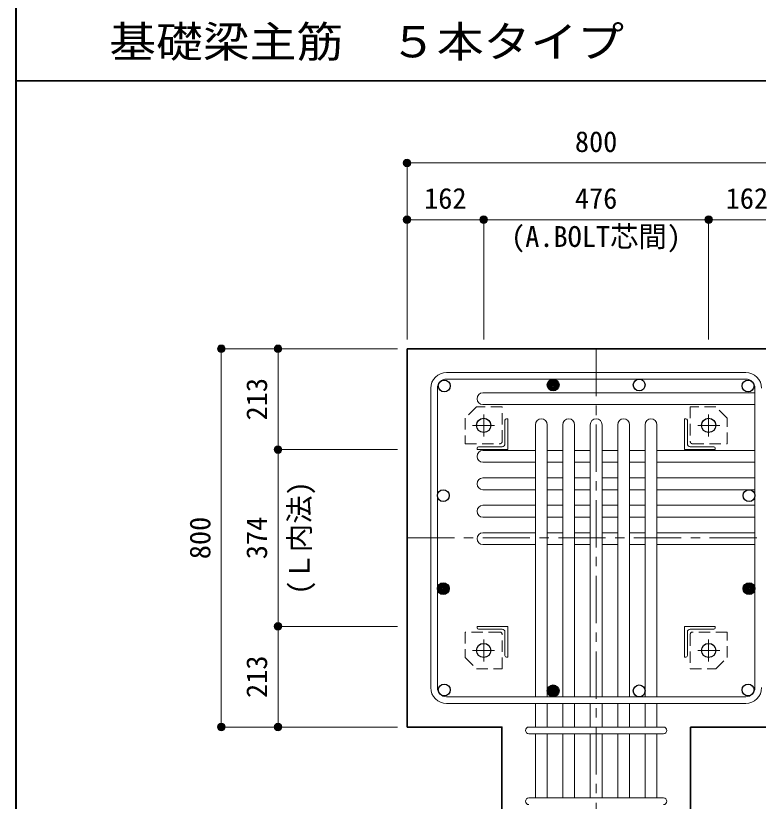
# Model space of a CAD drawing. Units: millimetres at full size, sheet at 1:20. Extents: x -3982 to 3969, y -2797 to 2801.
# Drawn here: x -3982 to -2411, y -1672 to -10 of the extents above; entities that cross this region are included whole.
import ezdxf
from ezdxf.enums import TextEntityAlignment as Align

# ---------------------------------------------------------------- set-up
doc = ezdxf.new("R2010")
doc.units = ezdxf.units.MM
doc.header["$LTSCALE"] = 20
doc.header["$PDMODE"] = 32
doc.header["$PDSIZE"] = 12
doc.linetypes.add('CHAIN1', pattern=[8, 5, -1, 1, -1])
doc.linetypes.add('DASHED1', pattern=[1.8, 1.2, -0.6])
for name, color, linetype, lineweight in [('6-1_躯体線', 2, 'Continuous', 35), ('6-2_A.Bolt_', 4, 'CHAIN1', 9), ('6-3_柱型主筋', 4, 'Continuous', 9), ('6-4_フープ', 7, 'Continuous', 18), ('6-5_梁主筋', 7, 'Continuous', 18), ('6-6_S.T.P.', 7, 'Continuous', 18), ('6-7_文字', 7, 'Continuous', 18), ('6-9_プレート', 4, 'DASHED1', 9), ('6-A_アングル', 4, 'Continuous', 9), ('6-D_寸法', 4, 'Continuous', 9), ('F-0_枠', 6, 'Continuous', 40)]:
    doc.layers.add(name, color=color, linetype=linetype, lineweight=lineweight)
doc.styles.add('ＭＳ ゴシック', font='')
doc.styles.get('ＭＳ ゴシック').set_extended_font_data('MS Gothic')

msp = doc.modelspace()

# ---------------------------------------------------------------- linework, layer by layer
at = {"layer": '6-1_躯体線'}
for p, q in [((-1953.87, -714.67), (-3153.87, -714.67)), ((-3153.87, -1514.67), (-3153.87, -714.67)), ((-2554.37, -1914.67), (-2554.37, -1514.67)), ((-2353.87, -1514.67), (-2554.37, -1514.67))]:
    msp.add_line(p, q, dxfattribs=at)
msp.add_lwpolyline([(-2953.37, -1914.67), (-2953.37, -1514.67), (-3153.87, -1514.67)], dxfattribs=at)
at = {"layer": '6-2_A.Bolt_'}
for p, q in [((-2991.87, -899.87), (-2991.87, -853.37)), ((-2515.87, -899.87), (-2515.87, -853.37)), ((-2968.67, -876.67), (-3015.17, -876.67)), ((-2539.07, -876.67), (-2492.57, -876.67)), ((-2991.87, -1329.47), (-2991.87, -1375.97)), ((-2515.87, -1329.47), (-2515.87, -1375.97)), ((-2968.67, -1352.67), (-3015.17, -1352.67)), ((-2539.07, -1352.67), (-2492.57, -1352.67))]:
    msp.add_line(p, q, dxfattribs=at)
at = {"layer": '6-2_A.Bolt_', "color": 3, "linetype": 'Continuous', "lineweight": 25}
for centre in [(-2991.87, -876.67), (-2515.87, -876.67), (-2991.87, -1352.67), (-2515.87, -1352.67)]:
    msp.add_circle(centre, 15, dxfattribs=at)
at = {"layer": '6-3_柱型主筋', "color": 3, "lineweight": 25}
for centre in [(-3075.32, -793.22), (-2844.87, -791.17), (-2662.87, -791.17), (-2432.42, -793.22), (-3077.37, -1025.17), (-2430.37, -1025.17), (-3077.37, -1221.82), (-2430.37, -1221.82), (-3075.32, -1436.12), (-2844.87, -1438.17), (-2662.87, -1438.17), (-2432.42, -1436.12)]:
    msp.add_circle(centre, 12.5, dxfattribs=at)
at = {"layer": '6-3_柱型主筋'}
for centre, radius in [((-2844.87, -791.17), 11), ((-2844.87, -791.17), 9.5), ((-2844.87, -791.17), 8), ((-2844.87, -791.17), 6.5), ((-2844.87, -791.17), 5), ((-2844.87, -791.17), 3.5), ((-2844.87, -791.17), 2), ((-2844.87, -791.17), 0.5), ((-3077.37, -1221.82), 11), ((-3077.37, -1221.82), 9.5), ((-2430.37, -1221.82), 11), ((-2430.37, -1221.82), 9.5), ((-3077.37, -1221.82), 8), ((-3077.37, -1221.82), 6.5), ((-3077.37, -1221.82), 5), ((-3077.37, -1221.82), 3.5), ((-3077.37, -1221.82), 2), ((-3077.37, -1221.82), 0.5), ((-2430.37, -1221.82), 8), ((-2430.37, -1221.82), 6.5), ((-2430.37, -1221.82), 5), ((-2430.37, -1221.82), 3.5), ((-2430.37, -1221.82), 2), ((-2430.37, -1221.82), 0.5), ((-2844.87, -1438.17), 11), ((-2844.87, -1438.17), 9.5), ((-2844.87, -1438.17), 8), ((-2844.87, -1438.17), 6.5), ((-2844.87, -1438.17), 5), ((-2844.87, -1438.17), 3.5), ((-2844.87, -1438.17), 2), ((-2844.87, -1438.17), 0.5)]:
    msp.add_circle(centre, radius, dxfattribs=at)
at = {"layer": '6-4_フープ'}
for p, q in [((-2437.37, -764.67), (-3070.37, -764.67)), ((-2437.37, -778.67), (-3070.37, -778.67)), ((-3103.87, -1431.17), (-3103.87, -798.17)), ((-3089.87, -1431.17), (-3089.87, -798.17)), ((-2417.87, -1431.17), (-2417.87, -798.17)), ((-2437.37, -1450.67), (-3070.37, -1450.67)), ((-2437.37, -1464.67), (-3070.37, -1464.67))]:
    msp.add_line(p, q, dxfattribs=at)
for centre, radius, start, end in [((-3070.37, -798.17), 33.5, 90, 180), ((-3070.37, -798.17), 19.5, 90, 180), ((-2437.37, -798.17), 33.5, 0, 90), ((-2437.37, -798.17), 19.5, 0, 90), ((-3070.37, -1431.17), 33.5, 180, 270), ((-3070.37, -1431.17), 19.5, 180, 270), ((-2437.37, -1431.17), 19.5, 270, 0), ((-2437.37, -1431.17), 33.5, 270, 0)]:
    msp.add_arc(centre, radius, start, end, dxfattribs=at)
at = {"layer": '6-5_梁主筋'}
for p, q in [((-2993.37, -807.72), (-2417.87, -807.72)), ((-2993.37, -832.72), (-2417.87, -832.72)), ((-2882.37, -875.17), (-2882.37, -1450.67)), ((-2857.37, -875.17), (-2857.37, -1450.67)), ((-2824.37, -875.17), (-2824.37, -1450.67)), ((-2799.37, -875.17), (-2799.37, -1450.67)), ((-2766.37, -875.17), (-2766.37, -1450.67)), ((-2741.37, -875.17), (-2741.37, -1450.67)), ((-2708.37, -875.17), (-2708.37, -1450.67)), ((-2683.37, -875.17), (-2683.37, -1450.67)), ((-2650.37, -875.17), (-2650.37, -1450.67)), ((-2625.37, -875.17), (-2625.37, -1450.67)), ((-2993.37, -929.67), (-2882.37, -929.67)), ((-2857.37, -929.67), (-2824.37, -929.67)), ((-2799.37, -929.67), (-2766.37, -929.67)), ((-2741.37, -929.67), (-2708.37, -929.67)), ((-2683.37, -929.67), (-2650.37, -929.67)), ((-2625.37, -929.67), (-2417.87, -929.67)), ((-2993.37, -954.67), (-2882.37, -954.67)), ((-2857.37, -954.67), (-2824.37, -954.67)), ((-2799.37, -954.67), (-2766.37, -954.67)), ((-2741.37, -954.67), (-2708.37, -954.67)), ((-2683.37, -954.67), (-2650.37, -954.67)), ((-2625.37, -954.67), (-2417.87, -954.67)), ((-2993.37, -987.67), (-2882.37, -987.67)), ((-2857.37, -987.67), (-2824.37, -987.67)), ((-2799.37, -987.67), (-2766.37, -987.67)), ((-2741.37, -987.67), (-2708.37, -987.67)), ((-2683.37, -987.67), (-2650.37, -987.67)), ((-2625.37, -987.67), (-2417.87, -987.67)), ((-2993.37, -1012.67), (-2882.37, -1012.67)), ((-2857.37, -1012.67), (-2824.37, -1012.67)), ((-2799.37, -1012.67), (-2766.37, -1012.67)), ((-2741.37, -1012.67), (-2708.37, -1012.67)), ((-2683.37, -1012.67), (-2650.37, -1012.67)), ((-2625.37, -1012.67), (-2417.87, -1012.67)), ((-2993.37, -1045.67), (-2882.37, -1045.67)), ((-2857.37, -1045.67), (-2824.37, -1045.67)), ((-2799.37, -1045.67), (-2766.37, -1045.67)), ((-2741.37, -1045.67), (-2708.37, -1045.67)), ((-2683.37, -1045.67), (-2650.37, -1045.67)), ((-2625.37, -1045.67), (-2417.87, -1045.67)), ((-2993.37, -1070.67), (-2882.37, -1070.67)), ((-2857.37, -1070.67), (-2824.37, -1070.67)), ((-2799.37, -1070.67), (-2766.37, -1070.67)), ((-2741.37, -1070.67), (-2708.37, -1070.67)), ((-2683.37, -1070.67), (-2650.37, -1070.67)), ((-2625.37, -1070.67), (-2417.87, -1070.67)), ((-2993.37, -1103.67), (-2882.37, -1103.67)), ((-2857.37, -1103.67), (-2824.37, -1103.67)), ((-2799.37, -1103.67), (-2766.37, -1103.67)), ((-2741.37, -1103.67), (-2708.37, -1103.67)), ((-2683.37, -1103.67), (-2650.37, -1103.67)), ((-2625.37, -1103.67), (-2417.87, -1103.67)), ((-2993.37, -1128.67), (-2882.37, -1128.67)), ((-2857.37, -1128.67), (-2824.37, -1128.67)), ((-2799.37, -1128.67), (-2766.37, -1128.67)), ((-2741.37, -1128.67), (-2708.37, -1128.67)), ((-2683.37, -1128.67), (-2650.37, -1128.67)), ((-2625.37, -1128.67), (-2417.87, -1128.67)), ((-2882.37, -1514.67), (-2882.37, -1464.67)), ((-2857.37, -1514.67), (-2857.37, -1464.67)), ((-2824.37, -1514.67), (-2824.37, -1464.67)), ((-2799.37, -1514.67), (-2799.37, -1464.67)), ((-2766.37, -1514.67), (-2766.37, -1464.67)), ((-2741.37, -1514.67), (-2741.37, -1464.67)), ((-2708.37, -1514.67), (-2708.37, -1464.67)), ((-2683.37, -1514.67), (-2683.37, -1464.67)), ((-2650.37, -1514.67), (-2650.37, -1464.67)), ((-2625.37, -1514.67), (-2625.37, -1464.67)), ((-2882.37, -1664.67), (-2882.37, -1528.67)), ((-2857.37, -1664.67), (-2857.37, -1528.67)), ((-2824.37, -1664.67), (-2824.37, -1528.67)), ((-2799.37, -1664.67), (-2799.37, -1528.67)), ((-2766.37, -1664.67), (-2766.37, -1528.67)), ((-2741.37, -1664.67), (-2741.37, -1528.67)), ((-2708.37, -1664.67), (-2708.37, -1528.67)), ((-2683.37, -1664.67), (-2683.37, -1528.67)), ((-2650.37, -1664.67), (-2650.37, -1528.67)), ((-2625.37, -1664.67), (-2625.37, -1528.67))]:
    msp.add_line(p, q, dxfattribs=at)
for centre, start, end in [((-2993.37, -820.22), 90, 270), ((-2869.87, -875.17), 0, 180), ((-2811.87, -875.17), 0, 180), ((-2753.87, -875.17), 0, 180), ((-2695.87, -875.17), 0, 180), ((-2637.87, -875.17), 0, 180), ((-2993.37, -942.17), 90, 270), ((-2993.37, -1000.17), 90, 270), ((-2993.37, -1058.17), 90, 270), ((-2993.37, -1116.17), 90, 270)]:
    msp.add_arc(centre, 12.5, start, end, dxfattribs=at)
at = {"layer": '6-6_S.T.P.'}
for p, q in [((-2896.37, -1514.67), (-2611.37, -1514.67)), ((-2896.37, -1528.67), (-2611.37, -1528.67)), ((-2896.37, -1664.67), (-2611.37, -1664.67))]:
    msp.add_line(p, q, dxfattribs=at)
for centre, start, end in [((-2896.37, -1521.67), 90, 270), ((-2896.37, -1521.67), 90, 270), ((-2896.37, -1521.67), 90, 270), ((-2896.37, -1521.67), 90, 270), ((-2611.37, -1521.67), 270, 90), ((-2611.37, -1521.67), 270, 90), ((-2611.37, -1521.67), 270, 90), ((-2611.37, -1521.67), 270, 90), ((-2896.37, -1671.67), 90, 270), ((-2611.37, -1671.67), 270, 90)]:
    msp.add_arc(centre, 7, start, end, dxfattribs=at)
at = {"layer": '6-9_プレート'}
for p, q in [((-2952.87, -910.67), (-2952.87, -837.67)), ((-2549.87, -915.67), (-2476.87, -915.67)), ((-2957.87, -1313.67), (-3030.87, -1313.67)), ((-2554.87, -1318.67), (-2554.87, -1391.67))]:
    msp.add_line(p, q, dxfattribs=at)
for points in [[(-2952.87, -837.67), (-3006.87, -837.67), (-3030.87, -861.67)], [(-2500.87, -837.67), (-2554.87, -837.67), (-2554.87, -910.67)], [(-2476.87, -915.67), (-2476.87, -861.67), (-2500.87, -837.67)], [(-3030.87, -861.67), (-3030.87, -915.67), (-2957.87, -915.67)], [(-3030.87, -1313.67), (-3030.87, -1367.67), (-3006.87, -1391.67)], [(-3006.87, -1391.67), (-2952.87, -1391.67), (-2952.87, -1318.67)], [(-2476.87, -1367.67), (-2476.87, -1313.67), (-2549.87, -1313.67)], [(-2554.87, -1391.67), (-2500.87, -1391.67), (-2476.87, -1367.67)]]:
    msp.add_lwpolyline(points, dxfattribs=at)
for centre, start, end in [((-2957.87, -910.67), 270, 0), ((-2549.87, -910.67), 180, 270), ((-2957.87, -1318.67), 0, 90), ((-2549.87, -1318.67), 90, 180)]:
    msp.add_arc(centre, 5, start, end, dxfattribs=at)
at = {"layer": '6-A_アングル'}
for p, q in [((-2940.87, -862.67), (-2943.87, -862.67)), ((-2940.87, -862.67), (-2940.87, -927.67)), ((-2566.87, -862.67), (-2563.87, -862.67)), ((-2566.87, -862.67), (-2566.87, -927.67)), ((-2946.87, -865.67), (-2946.87, -915.67)), ((-2560.87, -865.67), (-2560.87, -915.67)), ((-3005.87, -927.67), (-3005.87, -924.67)), ((-3005.87, -927.67), (-2940.87, -927.67)), ((-3002.87, -921.67), (-2952.87, -921.67)), ((-2501.87, -927.67), (-2566.87, -927.67)), ((-2504.87, -921.67), (-2554.87, -921.67)), ((-2501.87, -927.67), (-2501.87, -924.67)), ((-3005.87, -1301.67), (-2940.87, -1301.67)), ((-3005.87, -1301.67), (-3005.87, -1304.67)), ((-3002.87, -1307.67), (-2952.87, -1307.67)), ((-2940.87, -1366.67), (-2940.87, -1301.67)), ((-2501.87, -1301.67), (-2566.87, -1301.67)), ((-2566.87, -1366.67), (-2566.87, -1301.67)), ((-2504.87, -1307.67), (-2554.87, -1307.67)), ((-2501.87, -1301.67), (-2501.87, -1304.67)), ((-2946.87, -1363.67), (-2946.87, -1313.67)), ((-2560.87, -1363.67), (-2560.87, -1313.67)), ((-2940.87, -1366.67), (-2943.87, -1366.67)), ((-2566.87, -1366.67), (-2563.87, -1366.67))]:
    msp.add_line(p, q, dxfattribs=at)
for centre, radius, start, end in [((-2943.87, -865.67), 3, 90, 180), ((-2563.87, -865.67), 3, 0, 90), ((-3002.87, -924.67), 3, 90, 180), ((-2952.87, -915.67), 6, 270, 0), ((-2554.87, -915.67), 6, 180, 270), ((-2504.87, -924.67), 3, 0, 90), ((-3002.87, -1304.67), 3, 180, 270), ((-2952.87, -1313.67), 6, 0, 90), ((-2554.87, -1313.67), 6, 90, 180), ((-2504.87, -1304.67), 3, 270, 0), ((-2943.87, -1363.67), 3, 180, 270), ((-2563.87, -1363.67), 3, 270, 0)]:
    msp.add_arc(centre, radius, start, end, dxfattribs=at)
at = {"layer": '6-D_寸法'}
for p, q in [((-3153.87, -321.65), (-2353.87, -321.65)), ((-3153.87, -321.65), (-3153.87, -694.67)), ((-2991.87, -441.65), (-3153.87, -441.65)), ((-3153.87, -441.65), (-3153.87, -694.67)), ((-2515.87, -441.65), (-2991.87, -441.65)), ((-2991.87, -441.65), (-2991.87, -694.67)), ((-2353.87, -441.65), (-2515.87, -441.65)), ((-2515.87, -441.65), (-2515.87, -694.67)), ((-3546.89, -714.67), (-3426.89, -714.67)), ((-3546.89, -1514.67), (-3546.89, -714.67)), ((-3426.89, -714.67), (-3426.89, -927.67)), ((-3426.89, -714.67), (-3173.87, -714.67)), ((-3426.89, -927.67), (-3173.87, -927.67)), ((-3426.89, -927.67), (-3426.89, -1301.67)), ((-3426.89, -1301.67), (-3173.87, -1301.67)), ((-3426.89, -1301.67), (-3426.89, -1514.67)), ((-3426.89, -1514.67), (-3173.87, -1514.67))]:
    msp.add_line(p, q, dxfattribs=at)
at = {"layer": '6-D_寸法', "linetype": 'CHAIN1'}
for p, q in [((-2753.87, -714.67), (-2753.87, -1914.67)), ((-3153.87, -1114.67), (-2353.87, -1114.67))]:
    msp.add_line(p, q, dxfattribs=at)
at = {"layer": '6-D_寸法'}
for points in [[(-3153.87, -321.65), (-3153.87, -441.65), (-3153.87, -694.67)], [(-3546.89, -1514.67), (-3426.89, -1514.67), (-3173.87, -1514.67)]]:
    msp.add_lwpolyline(points, dxfattribs=at)
for centre, radius in [((-3153.87, -321.65), 8), ((-3153.87, -321.65), 7.2), ((-3153.87, -321.65), 6.4), ((-3153.87, -321.65), 5.6), ((-3153.87, -321.65), 4.8), ((-3153.87, -321.65), 4), ((-3153.87, -321.65), 3.2), ((-3153.87, -321.65), 2.4), ((-3153.87, -321.65), 1.6), ((-3153.87, -321.65), 0.8), ((-3153.87, -441.65), 8), ((-3153.87, -441.65), 7.2), ((-3153.87, -441.65), 6.4), ((-3153.87, -441.65), 5.6), ((-3153.87, -441.65), 4.8), ((-3153.87, -441.65), 4), ((-3153.87, -441.65), 3.2), ((-3153.87, -441.65), 2.4), ((-3153.87, -441.65), 1.6), ((-3153.87, -441.65), 0.8), ((-2991.87, -441.65), 8), ((-2991.87, -441.65), 7.2), ((-2991.87, -441.65), 6.4), ((-2991.87, -441.65), 5.6), ((-2991.87, -441.65), 4.8), ((-2991.87, -441.65), 4), ((-2991.87, -441.65), 3.2), ((-2991.87, -441.65), 2.4), ((-2991.87, -441.65), 1.6), ((-2991.87, -441.65), 0.8), ((-2515.87, -441.65), 8), ((-2515.87, -441.65), 7.2), ((-2515.87, -441.65), 6.4), ((-2515.87, -441.65), 5.6), ((-2515.87, -441.65), 4.8), ((-2515.87, -441.65), 4), ((-2515.87, -441.65), 3.2), ((-2515.87, -441.65), 2.4), ((-2515.87, -441.65), 1.6), ((-2515.87, -441.65), 0.8), ((-3546.89, -714.67), 8), ((-3546.89, -714.67), 7.2), ((-3546.89, -714.67), 6.4), ((-3546.89, -714.67), 5.6), ((-3546.89, -714.67), 4.8), ((-3546.89, -714.67), 4), ((-3546.89, -714.67), 3.2), ((-3546.89, -714.67), 2.4), ((-3546.89, -714.67), 1.6), ((-3546.89, -714.67), 0.8), ((-3426.89, -714.67), 8), ((-3426.89, -714.67), 7.2), ((-3426.89, -714.67), 6.4), ((-3426.89, -714.67), 5.6), ((-3426.89, -714.67), 4.8), ((-3426.89, -714.67), 4), ((-3426.89, -714.67), 3.2), ((-3426.89, -714.67), 2.4), ((-3426.89, -714.67), 1.6), ((-3426.89, -714.67), 0.8), ((-3426.89, -927.67), 8), ((-3426.89, -927.67), 7.2), ((-3426.89, -927.67), 6.4), ((-3426.89, -927.67), 5.6), ((-3426.89, -927.67), 4.8), ((-3426.89, -927.67), 4), ((-3426.89, -927.67), 3.2), ((-3426.89, -927.67), 2.4), ((-3426.89, -927.67), 1.6), ((-3426.89, -927.67), 0.8), ((-3426.89, -1301.67), 8), ((-3426.89, -1301.67), 7.2), ((-3426.89, -1301.67), 6.4), ((-3426.89, -1301.67), 5.6), ((-3426.89, -1301.67), 4.8), ((-3426.89, -1301.67), 4), ((-3426.89, -1301.67), 3.2), ((-3426.89, -1301.67), 2.4), ((-3426.89, -1301.67), 1.6), ((-3426.89, -1301.67), 0.8), ((-3546.89, -1514.67), 8), ((-3546.89, -1514.67), 7.2), ((-3546.89, -1514.67), 6.4), ((-3546.89, -1514.67), 5.6), ((-3546.89, -1514.67), 4.8), ((-3546.89, -1514.67), 4), ((-3546.89, -1514.67), 3.2), ((-3426.89, -1514.67), 8), ((-3426.89, -1514.67), 7.2), ((-3426.89, -1514.67), 6.4), ((-3426.89, -1514.67), 5.6), ((-3426.89, -1514.67), 4.8), ((-3426.89, -1514.67), 4), ((-3426.89, -1514.67), 3.2), ((-3546.89, -1514.67), 2.4), ((-3546.89, -1514.67), 1.6), ((-3546.89, -1514.67), 0.8), ((-3426.89, -1514.67), 2.4), ((-3426.89, -1514.67), 1.6), ((-3426.89, -1514.67), 0.8)]:
    msp.add_circle(centre, radius, dxfattribs=at)
at = {"layer": '6-D_寸法', "color": 7}
for p in [(-3153.87, -321.65), (-3153.87, -441.65), (-2991.87, -441.65), (-2515.87, -441.65), (-3546.89, -714.67), (-3426.89, -714.67), (-3426.89, -927.67), (-3426.89, -1301.67), (-3546.89, -1514.67), (-3426.89, -1514.67)]:
    msp.add_point(p, dxfattribs=at)
at = {"layer": 'F-0_枠'}
msp.add_line((-3981.92, 2800.77), (-3981.92, -2796.83), dxfattribs=at)
at = {"layer": 'F-0_枠', "color": 2, "lineweight": 35}
msp.add_line((-3981.92, -148.03), (2482.4, -148.03), dxfattribs=at)

# ---------------------------------------------------------------- texts
at = {"layer": '6-7_文字', "color": 2, "style": 'ＭＳ ゴシック', "width": 1.1}
msp.add_text('\u3000\u3000基礎梁主筋\u3000５本タイプ', height=65.98, dxfattribs=at).set_placement((-3981.92, -118.03), align=Align.BOTTOM_LEFT)
at = {"layer": '6-D_寸法', "style": 'ＭＳ ゴシック'}
for s, p in [('800', (-2798.87, -311.65)), ('162', (-3117.87, -431.65)), ('476', (-2798.87, -431.65)), ('162', (-2479.87, -431.65)), ('(A.BOLT芯間)', (-2933.87, -512.38))]:
    msp.add_text(s, height=43.99, dxfattribs=at).set_placement(p, align=Align.BOTTOM_LEFT)
for s, p in [('213', (-3436.89, -866.17)), ('(Ｌ内法)', (-3346.68, -1234.67)), ('800', (-3556.89, -1159.67)), ('374', (-3436.89, -1159.67)), ('213', (-3436.89, -1453.17))]:
    msp.add_text(s, height=43.99, rotation=90, dxfattribs=at).set_placement(p, align=Align.BOTTOM_LEFT)

doc.saveas('drawing.dxf')
